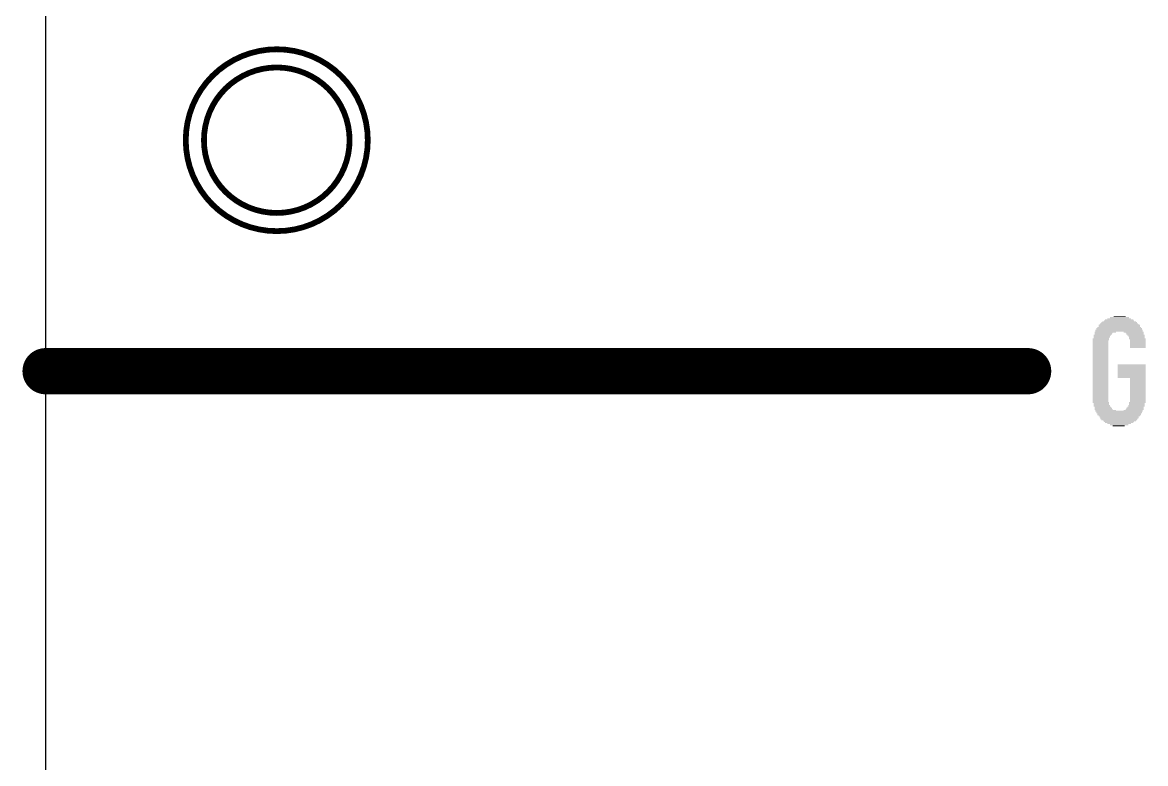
# Model space of a CAD drawing. Extents: x -1 to 100, y 0 to 61.
# Drawn here: x -0.51 to 24.17, y 16.77 to 33.07 of the extents above; entities that cross this region are included whole.
import ezdxf

# ---------------------------------------------------------------- set-up
doc = ezdxf.new("R2010")
doc.units = 0
for name, color, linetype in [('115', 151, 'CONTINUOUS'), ('117', 190, 'CONTINUOUS'), ('170', 151, 'CONTINUOUS'), ('20', 31, 'CONTINUOUS')]:
    doc.layers.add(name, color=color, linetype=linetype)

# ---------------------------------------------------------------- blocks, each defined once
blk = doc.blocks.new('RECT')
blk.add_solid([(-0.5, -0.5), (0.5, -0.5), (-0.5, 0.5), (0.5, 0.5)])

msp = doc.modelspace()

# ---------------------------------------------------------------- linework, layer by layer
at = {"layer": '115', "const_width": 1.016}
msp.add_lwpolyline([(21.59, 25.4), (0, 25.4)], dxfattribs=at)
at = {"layer": '115', "const_width": 0.508}
for points in [[(0, 25.654, 1), (0, 25.146)], [(21.59, 25.146, 1), (21.59, 25.654)]]:
    msp.add_lwpolyline(points, format="xyb", dxfattribs=at)
at = {"layer": '117', "const_width": 0.127}
for points in [[(5.08, 28.48, 1), (5.08, 32.48, 1), (5.08, 28.48)], [(5.08, 28.88, 1), (5.08, 32.08, 1), (5.08, 28.88)]]:
    msp.add_lwpolyline(points, format="xyb", dxfattribs=at)
at = {"layer": '20'}
msp.add_line((0, 60.96), (0, 0), dxfattribs=at)
msp.add_circle((5.08, 30.48), 1.6, dxfattribs=at)

# ---------------------------------------------------------------- block references
at = {"layer": '170'}
for p, xscale, yscale in [((23.595, 26.405), 0.91, 0.03), ((23.59, 26.43), 0.86, 0.02), ((23.59, 26.45), 0.82, 0.02), ((23.59, 26.47), 0.78, 0.02), ((23.59, 26.49), 0.74, 0.02), ((23.59, 26.51), 0.66, 0.02), ((23.59, 26.53), 0.62, 0.02), ((23.59, 26.55), 0.52, 0.02), ((23.6, 26.575), 0.42, 0.03), ((23.6, 26.6), 0.26, 0.02), ((23.22, 26.19), 0.38, 0.02), ((23.21, 26.17), 0.36, 0.02), ((23.21, 26.15), 0.36, 0.02), ((23.285, 26.26), 0.47, 0.02), ((23.25, 26.24), 0.4, 0.02), ((23.24, 26.215), 0.38, 0.03), ((23.59, 26.3), 1.04, 0.02), ((23.59, 26.28), 1.04, 0.02), ((23.59, 26.36), 0.96, 0.02), ((23.595, 26.38), 0.91, 0.02), ((23.91, 26.26), 0.44, 0.02), ((23.93, 26.24), 0.4, 0.02), ((23.94, 26.215), 0.38, 0.03), ((23.96, 26.19), 0.38, 0.02), ((23.97, 26.17), 0.36, 0.02), ((23.98, 26.15), 0.34, 0.02), ((23.19, 26.11), 0.36, 0.02), ((23.19, 26.09), 0.36, 0.02), ((23.18, 26.07), 0.34, 0.02), ((23.18, 26.05), 0.34, 0.02), ((23.18, 26.025), 0.34, 0.03), ((23.18, 26), 0.34, 0.02), ((23.18, 25.98), 0.34, 0.02), ((23.18, 25.96), 0.34, 0.02), ((23.18, 25.94), 0.34, 0.02), ((23.18, 25.92), 0.34, 0.02), ((23.2, 26.13), 0.34, 0.02), ((23.98, 26.13), 0.34, 0.02), ((23.99, 26.11), 0.36, 0.02), ((24, 26.09), 0.34, 0.02), ((24, 26.07), 0.34, 0.02), ((24, 26.05), 0.34, 0.02), ((24, 26.025), 0.34, 0.03), ((24, 26), 0.34, 0.02), ((24, 25.98), 0.34, 0.02), ((24, 25.96), 0.34, 0.02), ((24, 25.94), 0.34, 0.02), ((24, 25.92), 0.34, 0.02), ((23.18, 25.9), 0.34, 0.02), ((23.18, 25.88), 0.34, 0.02), ((23.18, 25.855), 0.34, 0.03), ((23.18, 25.83), 0.34, 0.02), ((23.18, 25.81), 0.34, 0.02), ((23.18, 25.79), 0.34, 0.02), ((23.18, 25.77), 0.34, 0.02), ((23.18, 25.75), 0.34, 0.02), ((23.18, 25.73), 0.34, 0.02), ((23.18, 25.71), 0.34, 0.02), ((23.18, 25.69), 0.34, 0.02), ((23.18, 25.665), 0.34, 0.03), ((23.18, 25.64), 0.34, 0.02), ((23.18, 25.62), 0.34, 0.02), ((23.18, 25.6), 0.34, 0.02), ((23.18, 25.58), 0.34, 0.02), ((23.18, 25.56), 0.34, 0.02), ((23.18, 25.54), 0.34, 0.02), ((23.18, 25.52), 0.34, 0.02), ((23.18, 25.495), 0.34, 0.03), ((23.18, 25.47), 0.34, 0.02), ((23.18, 25.45), 0.34, 0.02), ((23.18, 25.43), 0.34, 0.02), ((23.18, 25.41), 0.34, 0.02), ((23.865, 25.54), 0.61, 0.02), ((23.865, 25.52), 0.61, 0.02), ((23.865, 25.495), 0.61, 0.03), ((23.865, 25.47), 0.61, 0.02), ((23.865, 25.45), 0.61, 0.02), ((23.865, 25.43), 0.61, 0.02), ((23.865, 25.41), 0.61, 0.02), ((23.18, 25.39), 0.34, 0.02), ((23.18, 25.37), 0.34, 0.02), ((23.18, 25.35), 0.34, 0.02), ((23.18, 25.33), 0.34, 0.02), ((23.18, 25.305), 0.34, 0.03), ((23.18, 25.28), 0.34, 0.02), ((23.18, 25.26), 0.34, 0.02), ((23.18, 25.24), 0.34, 0.02), ((23.18, 25.22), 0.34, 0.02), ((23.18, 25.2), 0.34, 0.02), ((23.18, 25.18), 0.34, 0.02), ((23.865, 25.39), 0.61, 0.02), ((23.865, 25.37), 0.61, 0.02), ((23.865, 25.35), 0.61, 0.02), ((23.865, 25.33), 0.61, 0.02), ((23.865, 25.305), 0.61, 0.03), ((23.865, 25.28), 0.61, 0.02), ((23.865, 25.26), 0.61, 0.02), ((24, 25.24), 0.34, 0.02), ((24, 25.22), 0.34, 0.02), ((24, 25.2), 0.34, 0.02), ((24, 25.18), 0.34, 0.02), ((23.18, 25.16), 0.34, 0.02), ((23.18, 25.135), 0.34, 0.03), ((23.18, 25.11), 0.34, 0.02), ((23.18, 25.09), 0.34, 0.02), ((23.18, 25.07), 0.34, 0.02), ((23.18, 25.05), 0.34, 0.02), ((23.18, 25.03), 0.34, 0.02), ((23.18, 25.01), 0.34, 0.02), ((23.18, 24.99), 0.34, 0.02), ((23.18, 24.97), 0.34, 0.02), ((23.18, 24.945), 0.34, 0.03), ((23.18, 24.92), 0.34, 0.02), ((24, 25.16), 0.34, 0.02), ((24, 25.135), 0.34, 0.03), ((24, 25.11), 0.34, 0.02), ((24, 25.09), 0.34, 0.02), ((24, 25.07), 0.34, 0.02), ((24, 25.05), 0.34, 0.02), ((24, 25.03), 0.34, 0.02), ((24, 25.01), 0.34, 0.02), ((24, 24.99), 0.34, 0.02), ((24, 24.97), 0.34, 0.02), ((24, 24.945), 0.34, 0.03), ((24, 24.92), 0.34, 0.02), ((23.18, 24.9), 0.34, 0.02), ((23.18, 24.88), 0.34, 0.02), ((23.18, 24.86), 0.34, 0.02), ((23.18, 24.84), 0.34, 0.02), ((23.18, 24.82), 0.34, 0.02), ((23.18, 24.8), 0.34, 0.02), ((23.18, 24.775), 0.34, 0.03), ((23.18, 24.75), 0.34, 0.02), ((23.18, 24.73), 0.34, 0.02), ((23.19, 24.71), 0.36, 0.02), ((23.2, 24.69), 0.34, 0.02), ((23.2, 24.67), 0.34, 0.02), ((23.99, 24.71), 0.36, 0.02), ((23.98, 24.69), 0.34, 0.02), ((23.98, 24.67), 0.34, 0.02), ((24, 24.9), 0.34, 0.02), ((24, 24.88), 0.34, 0.02), ((24, 24.86), 0.34, 0.02), ((24, 24.84), 0.34, 0.02), ((24, 24.82), 0.34, 0.02), ((24, 24.8), 0.34, 0.02), ((24, 24.775), 0.34, 0.03), ((24, 24.75), 0.34, 0.02), ((24, 24.73), 0.34, 0.02), ((23.21, 24.65), 0.36, 0.02), ((23.21, 24.63), 0.36, 0.02), ((23.23, 24.61), 0.36, 0.02), ((23.24, 24.585), 0.38, 0.03), ((23.25, 24.56), 0.4, 0.02), ((23.295, 24.54), 0.45, 0.02), ((23.59, 24.52), 1.04, 0.02), ((23.59, 24.46), 0.96, 0.02), ((23.59, 24.44), 0.96, 0.02), ((23.9, 24.54), 0.42, 0.02), ((23.93, 24.56), 0.4, 0.02), ((23.94, 24.585), 0.38, 0.03), ((23.95, 24.61), 0.36, 0.02), ((23.97, 24.65), 0.36, 0.02), ((23.97, 24.63), 0.36, 0.02), ((23.595, 24.42), 0.91, 0.02), ((23.59, 24.395), 0.86, 0.03), ((23.6, 24.37), 0.84, 0.02), ((23.59, 24.35), 0.82, 0.02), ((23.59, 24.33), 0.78, 0.02), ((23.6, 24.31), 0.72, 0.02), ((23.59, 24.29), 0.66, 0.02), ((23.59, 24.27), 0.62, 0.02), ((23.59, 24.25), 0.52, 0.02), ((23.59, 24.225), 0.4, 0.03), ((23.58, 24.2), 0.26, 0.02)]:
    msp.add_blockref('RECT', p, dxfattribs=dict(at, xscale=xscale, yscale=yscale))
at = {"layer": '170', "yscale": 0.02}
for p in [(23.59, 26.34), (23.59, 26.32), (23.59, 24.5), (23.59, 24.48)]:
    msp.add_blockref('RECT', p, dxfattribs=at)

doc.saveas('drawing.dxf')
